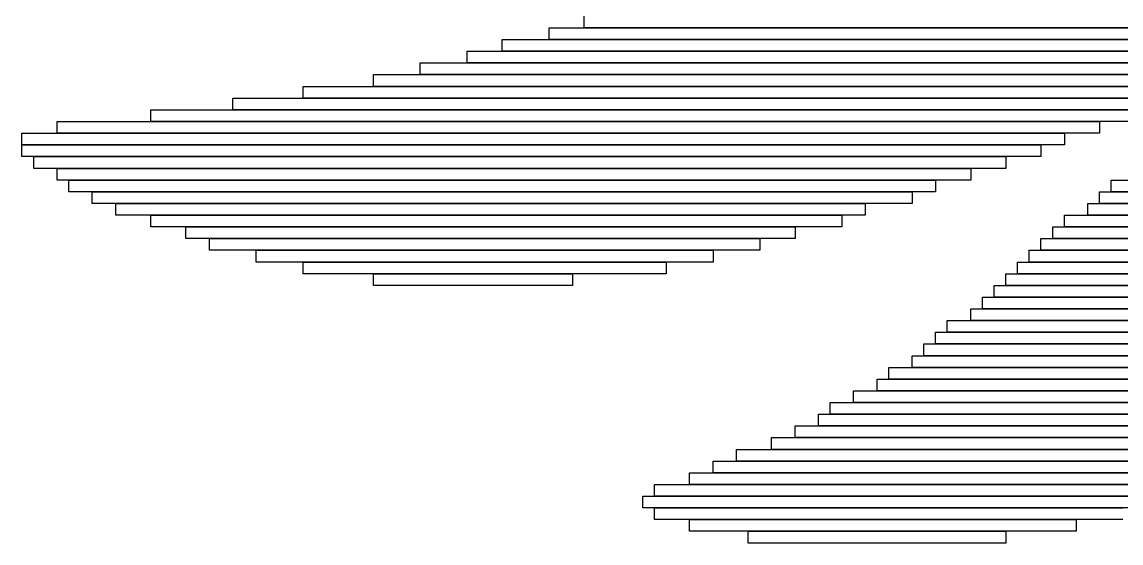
# Model space of a CAD drawing. Extents: x 24 to 1007, y 0 to 1020.
# Drawn here: x 577 to 670.8, y 362 to 406.5 of the extents above; entities that cross this region are included whole.
import ezdxf

# ---------------------------------------------------------------- set-up
doc = ezdxf.new("R2010")
doc.units = 0

msp = doc.modelspace()

# ---------------------------------------------------------------- linework, layer by layer
for p, q in [((625, 406), (625, 407)), ((622, 406), (711, 406)), ((622, 405), (622, 406)), ((710, 406), (625, 406)), ((618, 405), (711, 405)), ((618, 404), (618, 405)), ((711, 405), (622, 405)), ((615, 404), (710, 404)), ((615, 403), (615, 404)), ((711, 404), (618, 404)), ((611, 403), (709, 403)), ((611, 402), (611, 403)), ((710, 403), (615, 403)), ((607, 402), (707, 402)), ((607, 401), (607, 402)), ((709, 402), (611, 402)), ((601, 401), (706, 401)), ((601, 400), (601, 401)), ((707, 401), (607, 401)), ((595, 400), (677, 400)), ((595, 399), (595, 400)), ((706, 400), (601, 400)), ((588, 399), (673, 399)), ((588, 398), (588, 399)), ((677, 399), (595, 399)), ((580, 398), (669, 398)), ((580, 397), (580, 398)), ((673, 398), (588, 398)), ((669, 398), (669, 397)), ((577, 397), (666, 397)), ((577, 396), (577, 397)), ((669, 397), (580, 397)), ((666, 397), (666, 396)), ((666, 396), (577, 396)), ((577, 396), (664, 396)), ((577, 395), (577, 396)), ((664, 396), (664, 395)), ((664, 395), (577, 395)), ((578, 395), (661, 395)), ((578, 394), (578, 395)), ((661, 395), (661, 394)), ((661, 394), (578, 394)), ((580, 394), (658, 394)), ((580, 393), (580, 394)), ((658, 394), (658, 393)), ((658, 393), (580, 393)), ((581, 393), (655, 393)), ((581, 392), (581, 393)), ((655, 393), (655, 392)), ((670, 393), (695, 393)), ((670, 392), (670, 393)), ((655, 392), (581, 392)), ((583, 392), (653, 392)), ((583, 391), (583, 392)), ((653, 392), (653, 391)), ((669, 392), (694, 392)), ((669, 391), (669, 392)), ((695, 392), (670, 392)), ((653, 391), (583, 391)), ((585, 391), (649, 391)), ((585, 390), (585, 391)), ((649, 391), (649, 390)), ((668, 391), (693, 391)), ((668, 390), (668, 391)), ((694, 391), (669, 391)), ((649, 390), (585, 390)), ((588, 390), (647, 390)), ((588, 389), (588, 390)), ((647, 390), (647, 389)), ((666, 390), (692, 390)), ((666, 389), (666, 390)), ((693, 390), (668, 390)), ((647, 389), (588, 389)), ((591, 389), (643, 389)), ((591, 388), (591, 389)), ((643, 389), (643, 388)), ((665, 389), (726, 389)), ((665, 388), (665, 389)), ((692, 389), (666, 389)), ((643, 388), (591, 388)), ((593, 388), (640, 388)), ((593, 387), (593, 388)), ((640, 388), (640, 387)), ((664, 388), (726, 388)), ((664, 387), (664, 388)), ((726, 388), (665, 388)), ((640, 387), (593, 387)), ((597, 387), (636, 387)), ((597, 386), (597, 387)), ((636, 387), (636, 386)), ((663, 387), (727, 387)), ((663, 386), (663, 387)), ((726, 387), (664, 387)), ((636, 386), (597, 386)), ((601, 386), (632, 386)), ((601, 385), (601, 386)), ((632, 386), (632, 385)), ((662, 386), (728, 386)), ((662, 385), (662, 386)), ((727, 386), (663, 386)), ((632, 385), (601, 385)), ((607, 385), (624, 385)), ((607, 384), (607, 385)), ((624, 385), (624, 384)), ((661, 385), (729, 385)), ((661, 384), (661, 385)), ((728, 385), (662, 385)), ((624, 384), (607, 384)), ((660, 384), (730, 384)), ((660, 383), (660, 384)), ((729, 384), (661, 384)), ((659, 383), (731, 383)), ((659, 382), (659, 383)), ((730, 383), (660, 383)), ((658, 382), (732, 382)), ((658, 381), (658, 382)), ((731, 382), (659, 382)), ((656, 381), (733, 381)), ((656, 380), (656, 381)), ((732, 381), (658, 381)), ((655, 380), (733, 380)), ((655, 379), (655, 380)), ((733, 380), (656, 380)), ((654, 379), (733, 379)), ((654, 378), (654, 379)), ((733, 379), (655, 379)), ((653, 378), (731, 378)), ((653, 377), (653, 378)), ((733, 378), (654, 378)), ((651, 377), (729, 377)), ((651, 376), (651, 377)), ((731, 377), (653, 377)), ((650, 376), (728, 376)), ((650, 375), (650, 376)), ((729, 376), (651, 376)), ((648, 375), (726, 375)), ((648, 374), (648, 375)), ((728, 375), (650, 375)), ((646, 374), (725, 374)), ((646, 373), (646, 374)), ((726, 374), (648, 374)), ((645, 373), (724, 373)), ((645, 372), (645, 373)), ((725, 373), (646, 373)), ((643, 372), (699, 372)), ((643, 371), (643, 372)), ((724, 372), (645, 372)), ((641, 371), (694, 371)), ((641, 370), (641, 371)), ((699, 371), (643, 371)), ((638, 370), (690, 370)), ((638, 369), (638, 370)), ((694, 370), (641, 370)), ((636, 369), (686, 369)), ((636, 368), (636, 369)), ((690, 369), (638, 369)), ((634, 368), (683, 368)), ((634, 367), (634, 368)), ((686, 368), (636, 368)), ((631, 367), (679, 367)), ((631, 366), (631, 367)), ((683, 367), (634, 367)), ((630, 366), (675, 366)), ((630, 365), (630, 366)), ((679, 366), (631, 366)), ((675, 365), (630, 365)), ((631, 365), (671, 365)), ((631, 364), (631, 365)), ((671, 364), (631, 364)), ((634, 364), (667, 364)), ((634, 363), (634, 364)), ((667, 364), (667, 363)), ((667, 363), (634, 363)), ((639, 363), (661, 363)), ((639, 362), (639, 363)), ((661, 363), (661, 362)), ((661, 362), (639, 362))]:
    msp.add_line(p, q)

doc.saveas('drawing.dxf')
